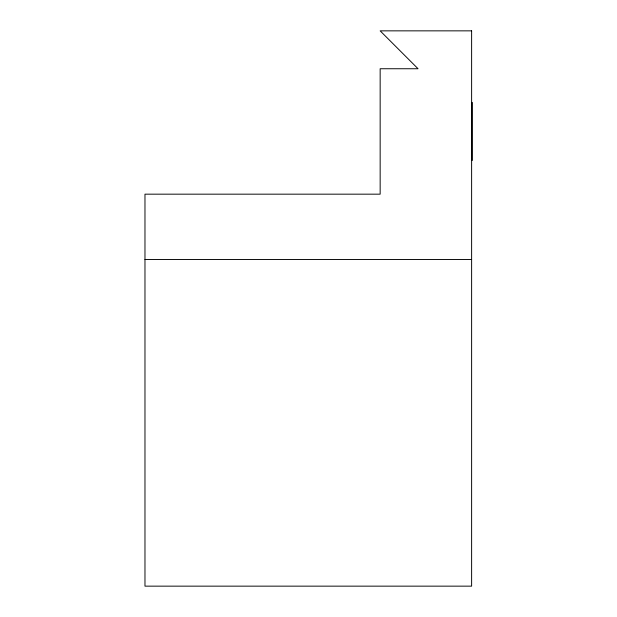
<?xml version="1.0" encoding="UTF-8"?>
<svg xmlns="http://www.w3.org/2000/svg" width="617" height="617" viewBox="0 0 617 617"><rect width="100%" height="100%" fill="white"/><g stroke="black" fill="none" stroke-linecap="round" stroke-linejoin="round"><path stroke-width="0.93" d="M144.972 259.502L471.619 259.502M472.028 102.383L472.028 160.528M471.843 102.383L471.843 160.528M471.619 30.85L380.157 30.85L418.048 68.742L380.157 68.742L380.157 194.17L144.972 194.17L144.972 586.15L471.619 586.15L471.619 30.85"/></g></svg>
